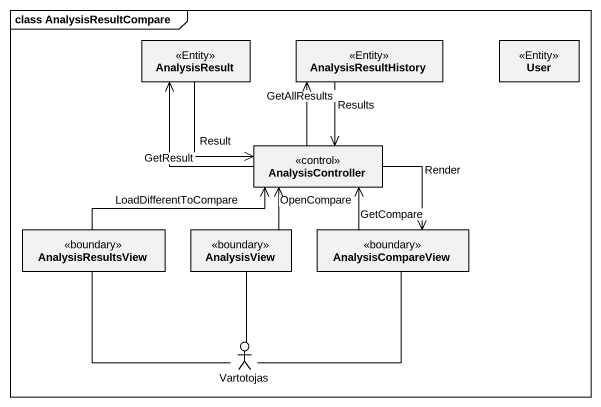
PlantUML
@startuml
mainframe class AnalysisResultCompare
allowmixing
hide circle
hide empty members
class AnalysisResult <<Entity>>
class AnalysisResultHistory <<Entity>>
class User <<Entity>>
class AnalysisController <<control>>
class AnalysisResultsView <<boundary>>
class AnalysisView <<boundary>>
class AnalysisCompareView <<boundary>>
actor Vartotojas
AnalysisResult --> AnalysisController : Result
AnalysisResultHistory --> AnalysisController : Results
AnalysisController -up-> AnalysisResult : GetResult
AnalysisController -up-> AnalysisResultHistory : GetAllResults
AnalysisController --> AnalysisCompareView : Render
AnalysisResultsView -right-> AnalysisController : LoadDifferentToCompare
AnalysisResultsView -- Vartotojas
AnalysisView -up-> AnalysisController : OpenCompare
AnalysisView -- Vartotojas
AnalysisCompareView -up-> AnalysisController : GetCompare
Vartotojas -up- AnalysisCompareView
@enduml
